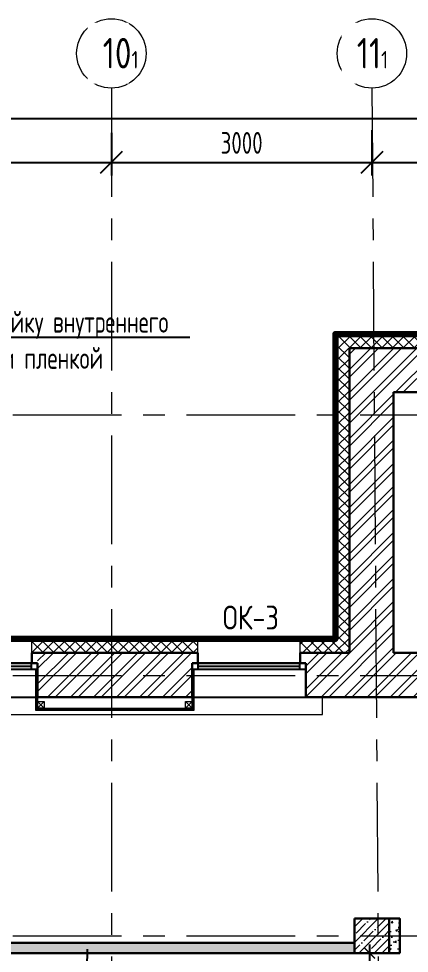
# Model space of a CAD drawing. Header units: millimetres. Extents: x -354900 to 8840672, y 0 to 292181.
# Drawn here: x -57363 to -52865, y 124401 to 135163 of the extents above; entities that cross this region are included whole.
import ezdxf
from ezdxf import colors
from ezdxf.entities.mleader import LeaderData, LeaderLine
from ezdxf.math import Vec2, Vec3

# ---------------------------------------------------------------- set-up
doc = ezdxf.new("R2010")
doc.units = ezdxf.units.MM
doc.header["$MEASUREMENT"] = 0
doc.linetypes.add('CENTER', pattern=[2, 1.25, -0.25, 0.25, -0.25])
doc.layers.get('0').update_dxf_attribs({"color": 250, "lineweight": 9})
for name, color, linetype, lineweight in [('_0', 250, 'Continuous', 9), ('АР_Выноски АПР', 7, 'Continuous', 5), ('АР_Колонны', 5, 'Continuous', 30), ('АР_Колонны Штрих', 250, 'Continuous', 5), ('АР_Навесной фасад', 5, 'Continuous', 5), ('АР_Оси', 193, 'Continuous', 9), ('АР_Оси размеры', 164, 'Continuous', 9), ('АР_Перегородки газоблок', 165, 'Continuous', 30), ('АР_Перегородки газоблок_Штрих', 165, 'Continuous', 5), ('АР_Подоконники', 163, 'Continuous', 9), ('АР_Размеры', 175, 'Continuous', 9), ('АР_Размеры дверей', 15, 'Continuous', 0), ('АР_Сущ Несущая стена', 202, 'Continuous', 30), ('АР_тонкая линия', 250, 'Continuous', 0), ('АР_Утеплитель', 250, 'Continuous', 9), ('АР_Штриховка кирпич', 250, 'Continuous', 9), ('Маркировка ОКОН', 7, 'Continuous', 18)]:
    doc.layers.add(name, color=color, linetype=linetype, lineweight=lineweight)
doc.layers.add('АР_новое окно', color=160, linetype='Continuous')
doc.layers.add('ТХ_ВК_трапы', color=5, linetype='Continuous')
doc.styles.add('ISOCPEUR', font='isocpeur.ttf', dxfattribs={"width": 0.7})
doc.styles.add('PDF ISOCPEUR', font='isocpeur.ttf')
doc.styles.add('ГОСТ 2.304', font='isocpeur.ttf', dxfattribs={"width": 0.7})
doc.dimstyles.new('R_100', dxfattribs={"dimtxt": 270, "dimasz": 120, "dimexe": 100, "dimexo": 0, "dimgap": 60, "dimtad": 1, "dimdec": 0, "dimrnd": 5, "dimzin": 0, "dimdsep": 46, "dimtxsty": 'ISOCPEUR', "dimblk": 'ARCHTICK', "dimcen": 0, "dimdle": 100, "dimclrd": 256, "dimclre": 256, "dimclrt": 256, "dimadec": 0, "dimazin": 0, "dimtfac": 2, "dimtdec": 0, "dimtofl": 0, "dimtmove": 1, "dimatfit": 3, "dimfxl": 1, "dimtvp": 3, "dimtolj": 1, "dimtzin": 0, "dimarcsym": 0})
doc.dimstyles.new('СПДС', dxfattribs={"dimscale": 100, "dimtxt": 2.5, "dimasz": 2.5, "dimexe": 1.5, "dimexo": 0, "dimgap": 1, "dimtad": 1, "dimdec": 0, "dimrnd": 1, "dimtxsty": 'ГОСТ 2.304', "dimblk": 'OBLIQUE', "dimcen": 2.5, "dimdle": 1.5, "dimadec": 0, "dimazin": 2, "dimtfac": 0.75, "dimtdec": 0, "dimtmove": 1, "dimatfit": 3, "dimfxl": 1, "dimtolj": 1, "dimarcsym": 1})
pattern_1 = [(50, (0, 0), (215.17805, -18.82564), [22.5, -247.5]), (355, (0, 0), (-41.6254, 225.65764), [18, -198]), (100.45144, (17.93, -1.57), (173.55265, 206.832), [19.12206, -210.34263]), (46.1842, (0, 60), (320.1724, -49.6558), [33.75, -371.25]), (96.63564, (26.68, 55.86), (280.3986, 292.2356), [28.6831, -315.5141]), (351.18416, (0, 60), (280.3986, 292.2356), [27, -297]), (21, (30, 45), (179.07212, -120.78567), [22.5, -247.5]), (326, (30, 45), (72.9946, 217.545), [18, -198]), (71.45144, (44.92, 34.93), (252.0667, 96.75935), [19.12206, -210.34263]), (37.5, (0, 0), (3.647957, 99.868156), [0, -195.6, 0, -201, 0, -198.75]), (7.5, (0, 0), (78.92086, 118.32351), [0, -114.6, 0, -191.1, 0, -75.75]), (327.5, (-66.9, 0), (160.14673, -6.76646), [0, -75, 0, -234, 0, -310.5]), (317.5, (-96.9, 0), (174.95585, 30.0315), [0, -97.5, 0, -155.4, 0, -220.5])]

# ---------------------------------------------------------------- blocks, each defined once
blk = doc.blocks.new('*U81')
at = {"layer": 'АР_новое окно', "lineweight": 20}
for p, q in [((0, 1310), (-70, 1310)), ((0, 0), (-70, 0))]:
    blk.add_line(p, q, dxfattribs=at)
at = {"layer": 'АР_новое окно'}
for p, q in [((-70, 1310), (-70, 0)), ((-70, 0), (-70, 1310)), ((0, 1310), (0, 0)), ((0, 1240), (-70, 1240)), ((-35, 1240), (-35, 70)), ((0, 70), (-70, 70))]:
    blk.add_line(p, q, dxfattribs=at)
blk = doc.blocks.new('_Oblique')
at = {"color": 0, "linetype": 'ByBlock', "lineweight": -2}
blk.add_line((-0.5, -0.5), (0.5, 0.5), dxfattribs=at)
blk = doc.blocks.new('*D188')
at = {"layer": 'АР_Оси размеры', "color": 0, "lineweight": -2, "ltscale": 100, "transparency": 16777216}
for p, q in [((-59296, 133896), (-59296, 133358)), ((-56296, 133849), (-56296, 133358)), ((-59446, 133508), (-56146, 133508))]:
    blk.add_line(p, q, dxfattribs=at)
at = {"layer": 'АР_Оси размеры', "color": 0, "lineweight": -2, "ltscale": 100, "transparency": 16777216, "xscale": 250, "yscale": 250, "zscale": 250, "rotation": 180}
blk.add_blockref('_Oblique', (-59296, 133508), dxfattribs=at)
at = {"layer": 'АР_Оси размеры', "color": 0, "lineweight": -2, "ltscale": 100, "transparency": 16777216, "xscale": 250, "yscale": 250, "zscale": 250}
blk.add_blockref('_Oblique', (-56296, 133508), dxfattribs=at)
at = {"layer": 'АР_Оси размеры', "color": 0, "ltscale": 100, "transparency": 16777216, "insert": (-57796, 133733), "char_height": 250, "attachment_point": 5, "style": 'ГОСТ 2.304'}
blk.add_mtext('\\A1;3000', dxfattribs=at)
blk = doc.blocks.new('*D189')
at = {"layer": 'АР_Оси размеры', "color": 0, "lineweight": -2, "ltscale": 100, "transparency": 16777216}
for p, q in [((-56296, 133849), (-56296, 133358)), ((-53296, 133849), (-53296, 133358)), ((-56446, 133508), (-53146, 133508))]:
    blk.add_line(p, q, dxfattribs=at)
at = {"layer": 'АР_Оси размеры', "color": 0, "lineweight": -2, "ltscale": 100, "transparency": 16777216, "xscale": 250, "yscale": 250, "zscale": 250, "rotation": 180}
blk.add_blockref('_Oblique', (-56296, 133508), dxfattribs=at)
at = {"layer": 'АР_Оси размеры', "color": 0, "lineweight": -2, "ltscale": 100, "transparency": 16777216, "xscale": 250, "yscale": 250, "zscale": 250}
blk.add_blockref('_Oblique', (-53296, 133508), dxfattribs=at)
at = {"layer": 'АР_Оси размеры', "color": 0, "ltscale": 100, "transparency": 16777216, "insert": (-54796, 133733), "char_height": 250, "attachment_point": 5, "style": 'ГОСТ 2.304'}
blk.add_mtext('\\A1;3000', dxfattribs=at)
blk = doc.blocks.new('*D190')
at = {"layer": 'АР_Оси размеры', "color": 0, "lineweight": -2, "ltscale": 100, "transparency": 16777216}
for p, q in [((-47296, 134000), (-47296, 133358)), ((-53296, 133881), (-53296, 133358)), ((-53446, 133508), (-47146, 133508))]:
    blk.add_line(p, q, dxfattribs=at)
at = {"layer": 'АР_Оси размеры', "color": 0, "lineweight": -2, "ltscale": 100, "transparency": 16777216, "xscale": 250, "yscale": 250, "zscale": 250, "rotation": 180}
blk.add_blockref('_Oblique', (-53296, 133508), dxfattribs=at)
at = {"layer": 'АР_Оси размеры', "color": 0, "lineweight": -2, "ltscale": 100, "transparency": 16777216, "xscale": 250, "yscale": 250, "zscale": 250}
blk.add_blockref('_Oblique', (-47296, 133508), dxfattribs=at)
at = {"layer": 'АР_Оси размеры', "color": 0, "ltscale": 100, "transparency": 16777216, "insert": (-50296, 133733), "char_height": 250, "attachment_point": 5, "style": 'ГОСТ 2.304'}
blk.add_mtext('\\A1;6000', dxfattribs=at)
blk = doc.blocks.new('*D197')
at = {"layer": 'АР_Оси размеры', "color": 0, "lineweight": -2, "ltscale": 100, "transparency": 16777216}
for p, q in [((-83296, 134013), (-83296, 134163)), ((-19786, 134013), (-19786, 134163)), ((-83446, 134013), (-19636, 134013))]:
    blk.add_line(p, q, dxfattribs=at)
at = {"layer": 'АР_Оси размеры', "color": 0, "lineweight": -2, "ltscale": 100, "transparency": 16777216, "xscale": 250, "yscale": 250, "zscale": 250, "rotation": 180}
blk.add_blockref('_Oblique', (-83296, 134013), dxfattribs=at)
at = {"layer": 'АР_Оси размеры', "color": 0, "lineweight": -2, "ltscale": 100, "transparency": 16777216, "xscale": 250, "yscale": 250, "zscale": 250}
blk.add_blockref('_Oblique', (-19786, 134013), dxfattribs=at)
at = {"layer": 'АР_Оси размеры', "color": 0, "ltscale": 100, "transparency": 16777216, "insert": (-51541, 134238), "char_height": 250, "attachment_point": 5, "style": 'ГОСТ 2.304'}
blk.add_mtext('\\A1;63510', dxfattribs=at)
blk = doc.blocks.new('_ArchTick')
at = {"color": 0, "linetype": 'ByBlock', "const_width": 0.15}
blk.add_lwpolyline([(-0.5, -0.5), (0.5, 0.5)], dxfattribs=at)
blk = doc.blocks.new('*D499')
at = {"layer": 'АР_Размеры дверей', "lineweight": -2, "ltscale": 100, "transparency": 16777216}
for p, q in [((-53320, 123171), (-53320, 124501)), ((-53096, 124401), (-53420, 124401)), ((-53096, 123271), (-53420, 123271))]:
    blk.add_line(p, q, dxfattribs=at)
at = {"layer": 'АР_Размеры дверей', "lineweight": -2, "ltscale": 100, "transparency": 16777216, "xscale": 120, "yscale": 120, "zscale": 120}
for p, rotation in [((-53320, 124401), 90), ((-53320, 123271), 270)]:
    blk.add_blockref('_ArchTick', p, dxfattribs=dict(at, rotation=rotation))
at = {"layer": 'АР_Размеры дверей', "ltscale": 100, "transparency": 16777216, "insert": (-53515, 123836), "char_height": 270, "attachment_point": 5, "rotation": 90, "style": 'ISOCPEUR'}
blk.add_mtext('\\A1;1130', dxfattribs=at)
blk = doc.blocks.new('A$Ce02d65bd')
at = {"ltscale": 100}
for points in [[(0, 0), (0, 75), (75, 75), (75, 0), (0, 0)], [(0, 0), (75, 75)], [(0, 75), (75, 0)]]:
    blk.add_lwpolyline(points, dxfattribs=at)
blk = doc.blocks.new('A$C985b353d')
at = {"layer": 'ТХ_ВК_трапы', "ltscale": 100}
for p, q in [((6, 409), (2, 189)), ((2, 189), (-11, 264)), ((-11, 264), (2, 189)), ((2, 189), (20, 264)), ((-407, 3), (-188, -1)), ((-188, -1), (-263, 17)), ((192, -1), (267, 17)), ((412, 3), (192, -1)), ((-188, -1), (-262, -14)), ((-262, -14), (-188, -1)), ((192, -1), (267, -14)), ((267, -14), (192, -1)), ((10, -191), (-4, -265)), ((-4, -265), (10, -191)), ((14, -410), (10, -191)), ((10, -191), (27, -266))]:
    blk.add_line(p, q, dxfattribs=at)

msp = doc.modelspace()

# ---------------------------------------------------------------- hatches: boundary and pattern name
at = {"layer": 'АР_Колонны Штрих', "ltscale": 100}
h = msp.add_hatch(dxfattribs=at)
h.set_pattern_fill('ANSI35', color=256, scale=500)
h.set_pattern_definition([(45, (-1010547.86, 164672.16), (-88.388348, 88.388348), []), (45, (-1010459.47, 164672.16), (-88.388348, 88.388348), [156.25, -31.25, 0, -31.25])])
h.paths.add_polyline_path([(-53095.8, 124800.7), (-53495.8, 124800.7), (-53495.8, 124400.7), (-53095.8, 124400.7)])
at = {"layer": 'АР_Перегородки газоблок_Штрих', "ltscale": 100}
h = msp.add_hatch(dxfattribs=at)
h.set_pattern_fill('AR-CONC', color=256, scale=30)
h.set_pattern_definition(pattern_1)
h.paths.add_polyline_path([(-52975.8, 124600.7), (-53095.8, 124600.7), (-53095.8, 124400.7), (-52975.8, 124400.7)])
h.paths.add_polyline_path([(-52975.8, 124800.7), (-53095.8, 124800.7), (-53095.8, 124600.7), (-52975.8, 124600.7)])
h = msp.add_hatch(dxfattribs=at)
h.set_pattern_fill('AR-CONC', color=256, scale=30)
h.set_pattern_definition(pattern_1)
h.paths.add_polyline_path([(-53495.8, 124520.7), (-59095.8, 124520.7), (-59095.8, 124400.7), (-53495.8, 124400.7)])
at = {"layer": 'АР_Утеплитель', "ltscale": 100}
h = msp.add_hatch(dxfattribs=at)
h.set_pattern_fill('ANSI37', color=256, scale=700)
h.set_pattern_definition([(45, (-1026175.73, 167262.83), (-61.871843, 61.871843), []), (135, (-1026175.73, 167262.83), (-61.871843, -61.871843), [])])
h.paths.add_polyline_path([(-47805.8, 131370.7), (-53555.8, 131370.7), (-53555.8, 127860.7), (-54120.8, 127860.7), (-54120.8, 128010.7), (-53705.8, 128010.7), (-53705.8, 131520.7), (-47805.8, 131520.7)])
h = msp.add_hatch(dxfattribs=at)
h.set_pattern_fill('ANSI37', color=256, scale=700)
h.set_pattern_definition([(45, (-1033670.73, 163752.83), (-61.871843, 61.871843), []), (135, (-1033670.73, 163752.83), (-61.871843, -61.871843), [])])
h.paths.add_polyline_path([(-55300.8, 127860.7), (-57210.8, 127860.7), (-57210.8, 128010.7), (-55300.8, 128010.7)])
at = {"layer": 'АР_Штриховка кирпич', "ltscale": 100}
h = msp.add_hatch(dxfattribs=at)
h.set_pattern_fill('ANSI32', color=256, scale=500)
h.set_pattern_definition([(45, (-1028675.4, 164426.86), (-132.58252, 132.58252), []), (45, (-1028587.02, 164426.86), (-132.58252, 132.58252), [])])
h.paths.add_polyline_path([(-47870.8, 131370.7), (-53555.8, 131370.7), (-53555.8, 127860.7), (-54055.8, 127860.7), (-54055.8, 127350.7), (-48455.8, 127350.7), (-48455.8, 127860.7), (-53045.8, 127860.7), (-53045.8, 130860.7), (-47870.8, 130860.7)])
h = msp.add_hatch(dxfattribs=at)
h.set_pattern_fill('ANSI32', color=256, scale=500)
h.set_pattern_definition([(45, (-1055425.4, 164426.86), (-132.58252, 132.58252), []), (45, (-1055337.02, 164426.86), (-132.58252, 132.58252), [])])
h.paths.add_polyline_path([(-55365.8, 127860.7), (-57145.8, 127860.7), (-57145.8, 127350.7), (-55365.8, 127350.7)])

# ---------------------------------------------------------------- linework, layer by layer
for points in [[(-57170.8, 127671.8), (-57170.8, 127200), (-55340.8, 127200), (-55340.8, 127671.8)], [(-57158.3, 127671.8), (-57158.3, 127212.5), (-55353.3, 127212.5), (-55353.3, 127671.8)], [(-57145.8, 127741.8), (-57145.8, 127225), (-55365.8, 127225), (-55365.8, 127602.8)]]:
    msp.add_lwpolyline(points)
at = {"layer": 'АР_Колонны', "ltscale": 100}
msp.add_lwpolyline([(-53495.8, 124800.7), (-53095.8, 124800.7), (-53095.8, 124400.7), (-53495.8, 124400.7)], close=True, dxfattribs=at)
at = {"layer": 'АР_Навесной фасад', "ltscale": 100}
for p, q in [((-53715.8, 131530.7), (-53715.8, 128020.7)), ((-53705.8, 131520.7), (-53705.8, 128010.7)), ((-61875.8, 128020.7), (-53715.8, 128020.7)), ((-57210.8, 128010.7), (-55300.8, 128010.7)), ((-54120.8, 128010.7), (-53705.8, 128010.7))]:
    msp.add_line(p, q, dxfattribs=at)
at = {"layer": 'АР_Навесной фасад', "color": 18, "ltscale": 100, "true_color": 0x000000}
for points in [[(-53715.8, 131530.7), (-45375.8, 131530.7)], [(-53705.8, 131520.7), (-47805.8, 131520.7)], [(-57210.8, 127860.7), (-57210.8, 128020.7)], [(-55300.8, 127860.7), (-55300.8, 128020.7)], [(-54120.8, 127860.7), (-54120.8, 128020.7)]]:
    msp.add_lwpolyline(points, dxfattribs=at)
at = {"layer": 'АР_новое окно'}
for p, q in [((-58455.8, 127350.7), (-57145.8, 127350.7)), ((-55365.8, 127350.7), (-54055.8, 127350.7))]:
    msp.add_line(p, q, dxfattribs=at)
at = {"layer": 'АР_Оси', "linetype": 'CENTER', "ltscale": 1000}
for p, q in [((-56295.8, 134363.2), (-56295.8, 78630.8)), ((-53295.8, 134363.2), (-52895.8, 78630.8)), ((-89429.5, 130600.7), (-6251.1, 130600.7)), ((-89429.5, 127600.7), (-6251.1, 127600.7)), ((-89429.5, 124600.7), (-6251.1, 124600.7)), ((-89429.5, 124600.7), (-6251.1, 124600.7))]:
    msp.add_line(p, q, dxfattribs=at)
at = {"layer": 'АР_Оси', "ltscale": 0.5}
for centre in [(-56295.8, 134763.2), (-53295.8, 134763.2)]:
    msp.add_circle(centre, 400, dxfattribs=at)
at = {"layer": 'АР_Перегородки газоблок', "ltscale": 100}
msp.add_line((-53095.8, 124400.7), (-52975.8, 124400.7), dxfattribs=at)
for points in [[(-53095.8, 124800.7), (-52975.8, 124800.7), (-52975.8, 124400.7)], [(-53095.8, 124400.7), (-53095.8, 124800.7)], [(-59095.8, 124520.7), (-53495.8, 124520.7)], [(-53495.8, 124400.7), (-59095.8, 124400.7)]]:
    msp.add_lwpolyline(points, dxfattribs=at)
at = {"layer": 'АР_Подоконники', "ltscale": 100}
for p, q in [((-53866.7, 127150.7), (-53866.7, 127350.7)), ((-59095.8, 127150.7), (-53866.7, 127150.7))]:
    msp.add_line(p, q, dxfattribs=at)
at = {"layer": 'АР_Размеры', "color": 3, "lineweight": 200, "ltscale": 100}
msp.add_lwpolyline([(-71715.8, 127510.9), (-71715.8, 131020.7), (-61875.8, 131020.7), (-61875.8, 128020.7), (-53715.8, 128020.7), (-53715.8, 131530.7), (-45375.8, 131530.7), (-45375.8, 128020.7), (-45018.4, 128020.7), (-19365.8, 128020.7), (-19365.8, 118180.7), (-22875.8, 118180.7), (-22875.8, 115050.7), (-52416.4, 115050.7)], dxfattribs=at)
at = {"layer": 'АР_Сущ Несущая стена', "ltscale": 100}
for p, q in [((-53555.8, 131370.7), (-47805.8, 131370.7)), ((-53555.8, 131370.7), (-53555.8, 127860.7)), ((-53045.8, 130860.7), (-47870.8, 130860.7)), ((-53045.8, 130860.7), (-53045.8, 127860.7)), ((-57210.8, 127860.7), (-55300.8, 127860.7)), ((-57210.8, 127741.8), (-57210.8, 127860.7)), ((-55300.8, 127741.8), (-55300.8, 127860.7)), ((-54120.8, 127860.7), (-53555.8, 127860.7)), ((-54120.8, 127741.8), (-54120.8, 127860.7)), ((-53045.8, 127860.7), (-48455.8, 127860.7)), ((-57210.8, 127741.8), (-57145.8, 127741.8)), ((-57145.8, 127741.8), (-57145.8, 127350.7)), ((-55365.8, 127741.8), (-55365.8, 127350.7)), ((-55365.8, 127741.8), (-55300.8, 127741.8)), ((-54120.8, 127741.8), (-54055.8, 127741.8)), ((-54055.8, 127741.8), (-54055.8, 127350.7)), ((-57145.8, 127350.7), (-55365.8, 127350.7)), ((-54055.8, 127350.7), (-48455.8, 127350.7))]:
    msp.add_line(p, q, dxfattribs=at)
at = {"layer": 'АР_Сущ Несущая стена', "lineweight": 15, "ltscale": 100}
for p, q in [((-58455.8, 127741.8), (-57145.8, 127741.8)), ((-55365.8, 127741.8), (-54055.8, 127741.8))]:
    msp.add_line(p, q, dxfattribs=at)

# ---------------------------------------------------------------- block references
at = {"layer": '_0', "color": 1, "lineweight": -3, "ltscale": 500}
for p in [(-57145.8, 127225), (-55440.8, 127225)]:
    msp.add_blockref('A$Ce02d65bd', p, dxfattribs=at)
at = {"layer": 'АР_новое окно', "xscale": -1, "rotation": 90}
for p in [(-57145.8, 127671.8), (-54055.8, 127671.8)]:
    msp.add_blockref('*U81', p, dxfattribs=at)
at = {"layer": 'АР_тонкая линия', "ltscale": 500}
msp.add_blockref('A$C985b353d', (-56579.9, 124039.9), dxfattribs=at)

# ---------------------------------------------------------------- texts
at = {"layer": 'Маркировка ОКОН', "lineweight": 0, "insert": (-54366.8, 128128.6, -0.2), "char_height": 275.423, "attachment_point": 9, "rotation": 359.99779, "style": 'PDF ISOCPEUR'}
msp.add_mtext('{\\W0.8;ОК-3}', dxfattribs=at)

# ---------------------------------------------------------------- dimensions: what is measured, and where the dimension line sits
at = {"layer": 'АР_Оси размеры', "ltscale": 100}
for base, p1, p2, picture, middle in [((-47295.8, 133507.8), (-53295.8, 133880.6), (-47295.8, 134000.1), '*D190', (-50295.8, 133732.8)), ((-56295.8, 133507.8), (-59295.8, 133895.6), (-56295.8, 133849.4), '*D188', (-57795.8, 133732.8)), ((-53295.8, 133507.8), (-56295.8, 133849.4), (-53295.8, 133849.5), '*D189', (-54795.8, 133732.8))]:
    dim = msp.add_linear_dim(base=base, p1=p1, p2=p2, dimstyle='СПДС', dxfattribs=at)
    dim.commit()
    dim.dimension.update_dxf_attribs({"geometry": picture, "text_midpoint": middle})
at = {"layer": 'АР_Размеры дверей', "ltscale": 100}
dim = msp.add_linear_dim(base=(-53320.5, 124400.7), p1=(-53095.8, 123270.7), p2=(-53095.8, 124400.7), angle=90, dimstyle='R_100', override={"dimpost": '\\X', "dimfxl": 2.5, "dimarcsym": 2}, dxfattribs=at)
dim.commit()
dim.dimension.update_dxf_attribs({"geometry": '*D499', "text_midpoint": (-53515.5, 123835.7)})

# ---------------------------------------------------------------- leaders
at = {"layer": 'АР_Выноски АПР'}
ml = msp.add_multileader_mtext('Standard', dxfattribs=at)
ml.set_content('{\\W0.7;Предусмотреть оклейку внутреннего остекления матовой пленкой}', color=256, style='ISOCPEUR')
ml.set_leader_properties()
ml.build(insert=Vec2(0, 0))
ml.multileader.update_dxf_attribs({"text_left_attachment_type": 6, "text_right_attachment_type": 6, "dogleg_length": 100, "arrow_head_size": 250})
ctx = ml.context
ctx.base_point, ctx.char_height, ctx.arrow_head_size, ctx.landing_gap_size, ctx.plane_origin = Vec3(-59661.9, 131497.6), 250, 250, 25, Vec3(-46206.5, 146469.2)
ctx.left_attachment, ctx.right_attachment = 6, 6
notes = []
notes.append((ctx, [(0, (1, 1, 0), (-59687.9, 131497.6), (1, 0), 26, [(2, [(-60651.7, 127706.8)], 0, [])])]))
ctx.mtext.insert, ctx.mtext.width, ctx.mtext.defined_height, ctx.mtext.flow_direction = Vec3(-59636.9, 131797.6), 4200.765, 12.2, 5
for ctx, leaders in notes:
    for number, flags, end, landing, length, lines in leaders:
        leader = LeaderData()
        leader.index, (leader.has_last_leader_line, leader.has_dogleg_vector, leader.attachment_direction) = number, flags
        leader.last_leader_point, leader.dogleg_vector, leader.dogleg_length = Vec3(end), Vec3(landing), length
        for number, points, colour, breaks in lines:
            line = LeaderLine()
            line.index, line.vertices, line.color, line.breaks = number, Vec3.list(points), colors.encode_raw_color(colour), breaks
            leader.lines.append(line)
        ctx.leaders.append(leader)

# ---------------------------------------------------------------- next in the draw order: texts
at = {"layer": 'АР_Оси', "char_height": 350, "width": 123.867, "attachment_point": 1, "line_spacing_factor": 1.149209, "style": 'ГОСТ 2.304', "bg_fill": 2}
for s, insert in [('{\\W0.8;10\\H0.57143x;1}', (-56395.6, 134940.9)), ('{\\W0.8;11\\H0.57143x;1}', (-53469.9, 134940.9))]:
    msp.add_mtext(s, dxfattribs=dict(at, insert=insert))

# ---------------------------------------------------------------- next in the draw order: dimensions: what is measured, and where the dimension line sits
at = {"layer": 'АР_Оси размеры', "ltscale": 100}
dim = msp.add_linear_dim(base=(-19785.8, 134013.2), p1=(-83295.8, 134013.2), p2=(-19785.8, 134013.2), dimstyle='СПДС', dxfattribs=at)
dim.commit()
dim.dimension.update_dxf_attribs({"geometry": '*D197', "text_midpoint": (-51540.8, 134238.2)})

doc.saveas('drawing.dxf')
